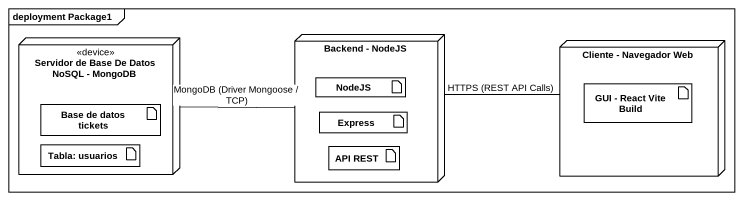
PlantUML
@startuml
mainframe deployment Package1
node "Servidor de Base De Datos NoSQL - MongoDB" as Servidor_de_Base_De_Datos <<device>> {
  artifact "Base de datos tickets" as Base_de_datos_tickets
  artifact "Tabla: usuarios" as Tabla_usuarios
}
node "Backend - NodeJS" as Backend_NodeJS {
  artifact NodeJS
  artifact Express
  artifact "API REST" as API_REST
}
node "Cliente - Navegador Web" as Cliente_Navegador_Web {
  artifact "GUI - React Vite Build" as GUI_React_Vite_Build
}
Backend_NodeJS -left- Servidor_de_Base_De_Datos : MongoDB (Driver Mongoose / TCP)
Cliente_Navegador_Web -left- Backend_NodeJS : HTTPS (REST API Calls)
@enduml
